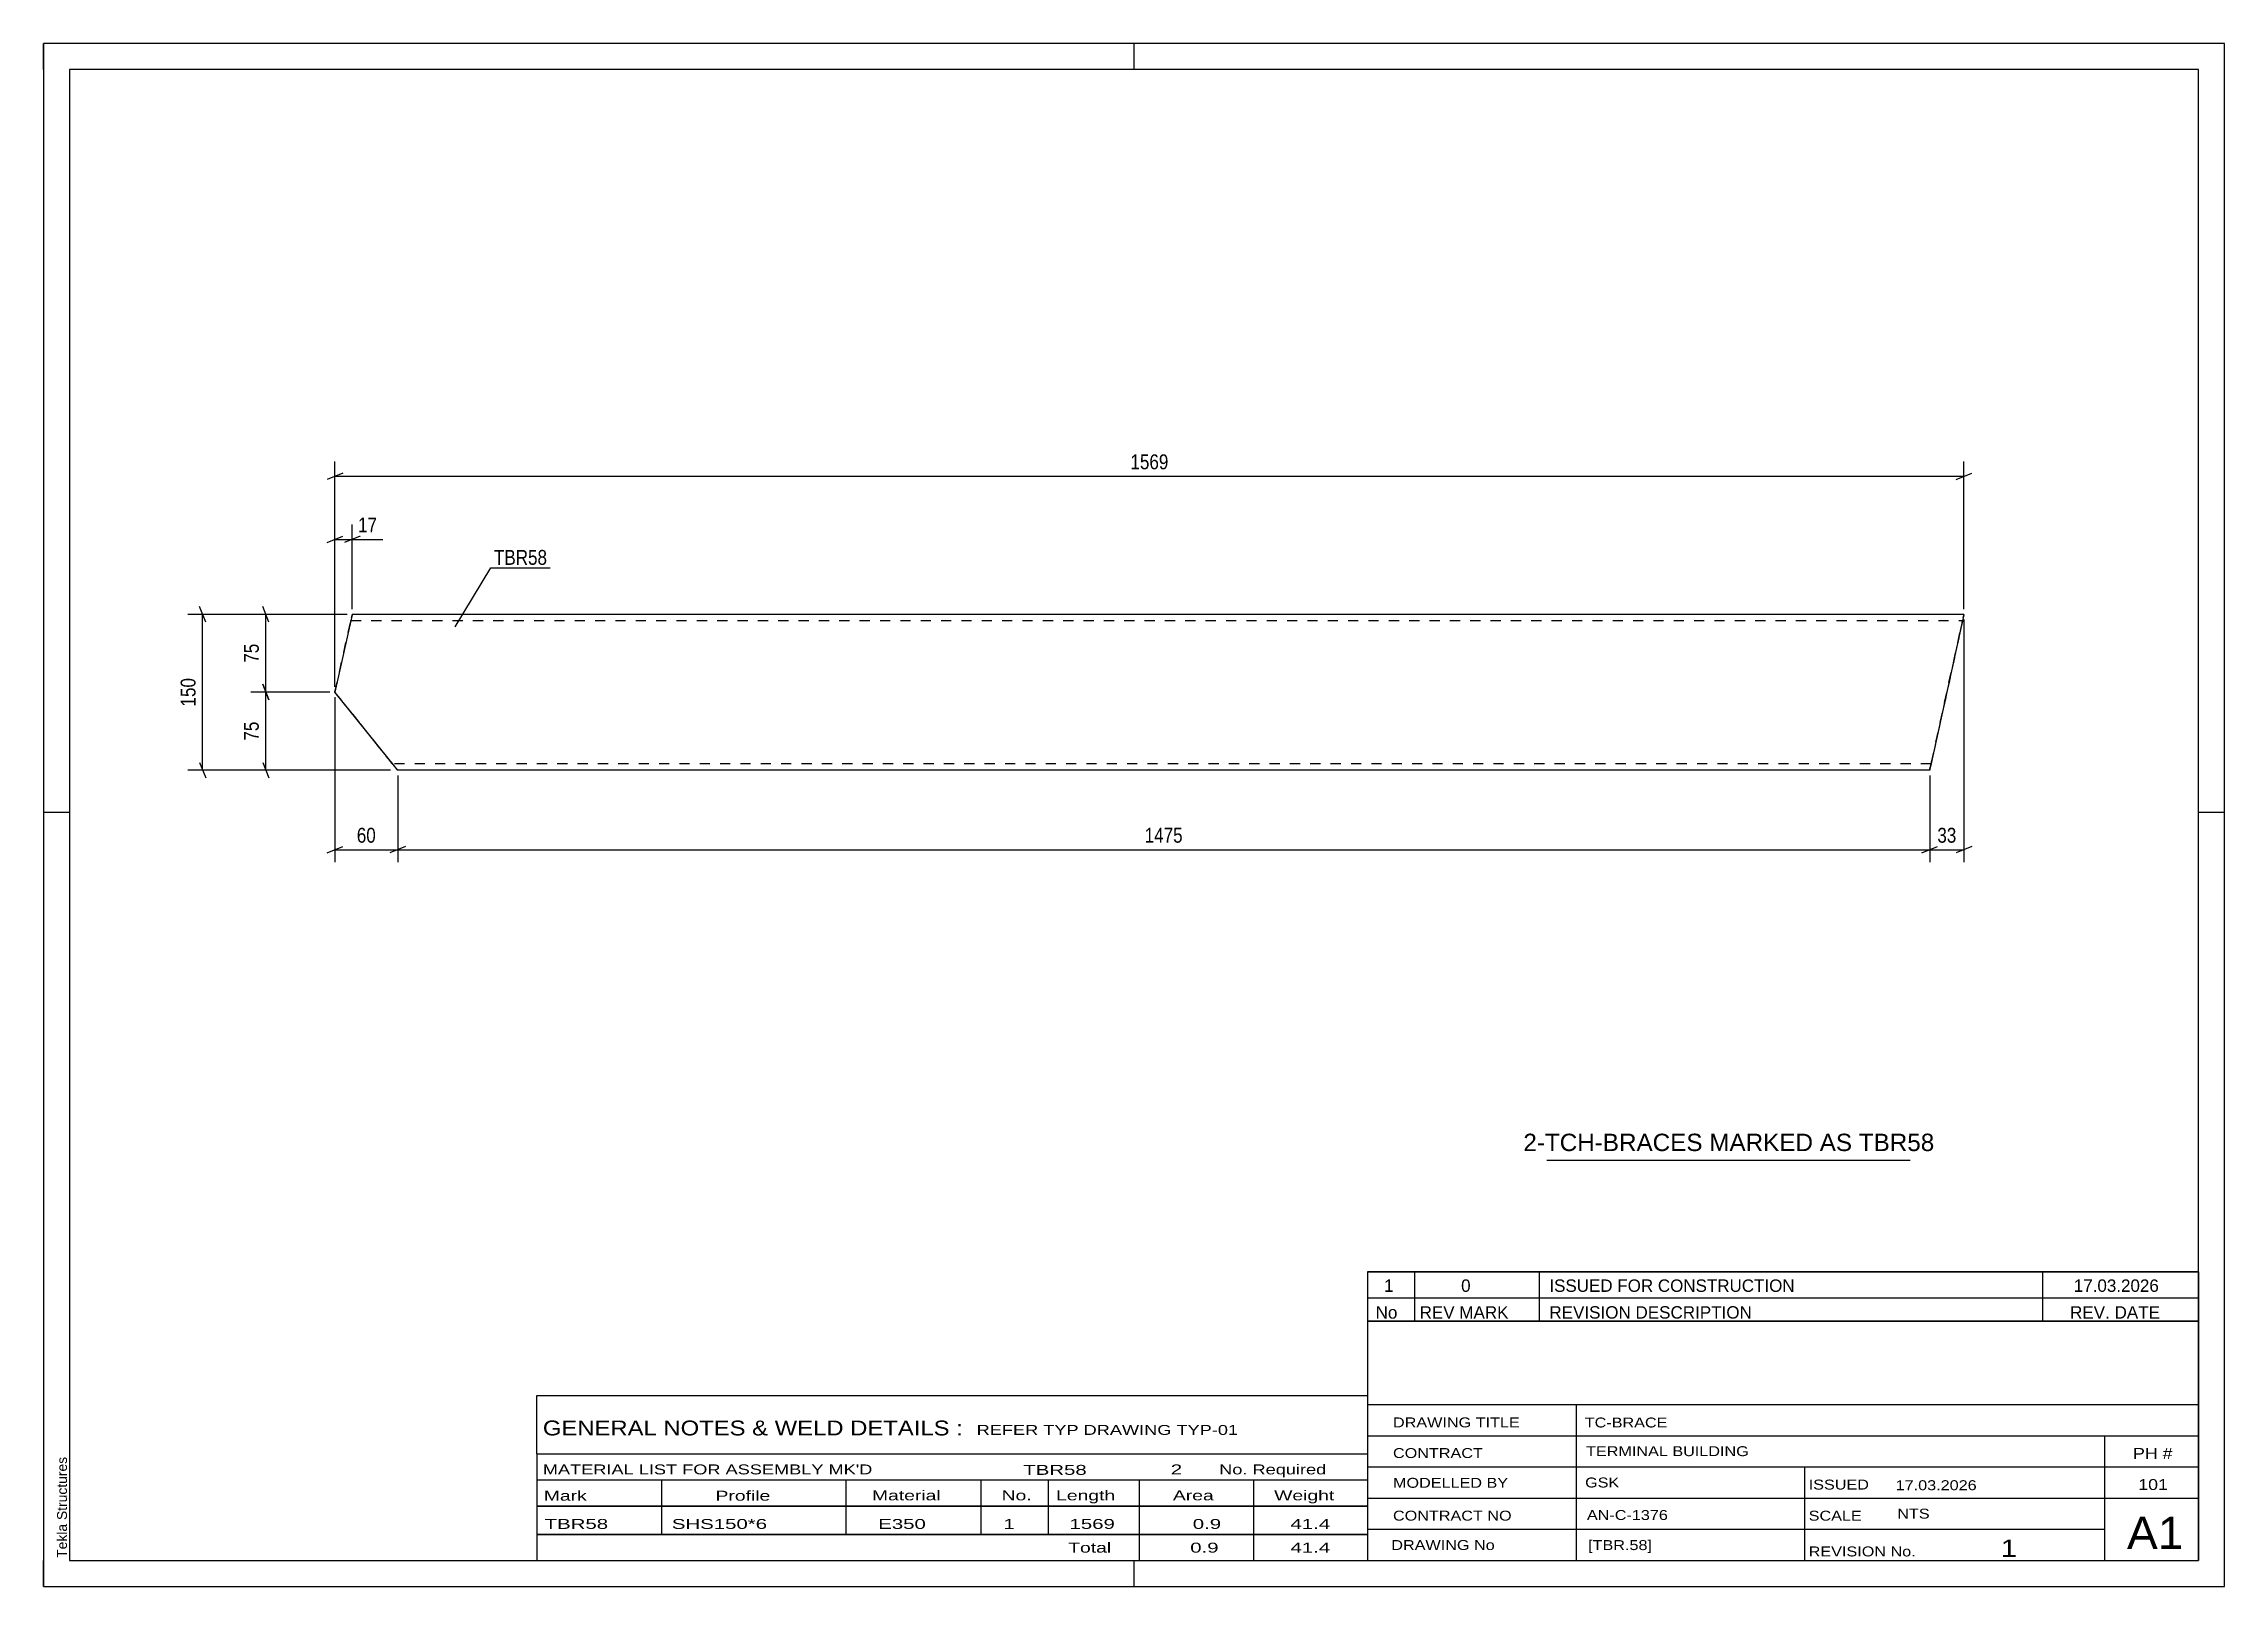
# Model space of a CAD drawing. Header units: millimetres. Extents: x 0 to 420, y 0 to 297.
import ezdxf

# ---------------------------------------------------------------- set-up
doc = ezdxf.new("R2010")
doc.units = ezdxf.units.MM
doc.linetypes.add('DXK_LINE_DOT2', pattern=[3.9198, 1.9599, -1.9599])
doc.styles.add('Arial', font='ARIAL.TTF', dxfattribs={"height": 0.2})
doc.styles.add('Arial Narrow', font='ARIALN.TTF', dxfattribs={"height": 0.2})

# ---------------------------------------------------------------- blocks, each defined once
blk = doc.blocks.new('Unknown-580739231-1161')
at = {"color": 5, "linetype": 'Continuous'}
for p, q in [((420, 297), (0, 297)), ((0, 297), (0, 0)), ((0, 292), (0, 297)), ((210, 292), (210, 297)), ((420, 0), (420, 297)), ((415, 292), (5, 292)), ((5, 292), (5, 5)), ((415, 5), (415, 292)), ((5, 149), (0, 149)), ((420, 149), (415, 149)), ((0, 0), (0, 5)), ((5, 5), (415, 5)), ((210, 0), (210, 5)), ((0, 0), (420, 0))]:
    blk.add_line(p, q, dxfattribs=at)
at = {"color": 174, "linetype": 'Continuous', "style": 'Arial'}
blk.add_text('Tekla Structures', height=1.9102, rotation=90, dxfattribs=at).set_placement((4.5, 5.5))
blk = doc.blocks.new('Part-580739231-1270 - 1252')
at = {"color": 2, "linetype": 'Continuous'}
for p, q in [((59.28, 186.43), (56.11, 172.16)), ((59.28, 186.43), (59.4, 186.95)), ((59.4, 186.95), (59.44, 187.13)), ((59.44, 187.13), (59.44, 187.13)), ((369.85, 187.13), (59.44, 187.13)), ((369.52, 185.65), (363.4, 157.83)), ((369.69, 186.43), (369.52, 185.65)), ((369.81, 186.95), (369.69, 186.43)), ((369.85, 187.13), (369.81, 186.95)), ((369.85, 187.13), (369.85, 187.13)), ((67.63, 157.83), (56.11, 172.16)), ((56.11, 172.16), (56.11, 172.16)), ((68.04, 157.31), (67.63, 157.83)), ((68.19, 157.13), (68.04, 157.31)), ((68.19, 157.13), (68.19, 157.13)), ((363.24, 157.13), (68.19, 157.13)), ((363.28, 157.31), (363.24, 157.13)), ((363.24, 157.13), (363.24, 157.13)), ((363.4, 157.83), (363.28, 157.31))]:
    blk.add_line(p, q, dxfattribs=at)
at = {"color": 7, "linetype": 'DXK_LINE_DOT2'}
for p, q in [((56.11, 172.16), (59.28, 186.43)), ((56.11, 172.16), (59.17, 185.93)), ((56.11, 172.16), (59.15, 185.84)), ((59.15, 185.84), (59.17, 185.93)), ((59.17, 185.93), (369.58, 185.93)), ((59.4, 186.95), (59.28, 186.43)), ((59.44, 187.13), (59.4, 186.95)), ((369.56, 185.84), (363.51, 158.33)), ((369.69, 186.43), (363.53, 158.42)), ((363.59, 158.68), (369.58, 185.93)), ((369.56, 185.84), (369.58, 185.93)), ((369.58, 185.93), (369.58, 185.93)), ((369.69, 186.43), (369.81, 186.95)), ((369.81, 186.95), (369.85, 187.13)), ((67.23, 158.33), (56.11, 172.16)), ((68.19, 157.13), (56.11, 172.16)), ((67.15, 158.42), (56.11, 172.16)), ((56.11, 172.16), (56.11, 172.16)), ((67.23, 158.33), (67.15, 158.42)), ((363.51, 158.33), (67.23, 158.33)), ((363.24, 157.13), (363.28, 157.31)), ((363.28, 157.31), (363.53, 158.42)), ((363.51, 158.33), (363.53, 158.42)), ((363.53, 158.42), (363.59, 158.68))]:
    blk.add_line(p, q, dxfattribs=at)
blk = doc.blocks.new('StraightDimension-580739231-1370 - 1252')
at = {"color": 7, "linetype": 'Continuous'}
for p, q in [((43.39, 170.66), (42.19, 173.66)), ((55.11, 172.16), (39.94, 172.16)), ((42.79, 157.13), (42.79, 172.16)), ((66.79, 157.13), (39.94, 157.13)), ((42.19, 158.63), (43.39, 155.63))]:
    blk.add_line(p, q, dxfattribs=at)
at = {"color": 0}
blk.add_wipeout([(42.04, 167.07), (37.84, 167.07), (37.84, 162.22), (42.04, 162.22)], dxfattribs=at)
at = {"color": 3, "style": 'Arial Narrow'}
blk.add_text('75', height=2.863, rotation=90.0002, dxfattribs=at).set_placement((41.44, 162.82))
blk = doc.blocks.new('StraightDimension-580739231-1273 - 1252')
at = {"color": 7, "linetype": 'Continuous'}
for p, q in [((57.61, 214.31), (54.61, 213.11)), ((56.11, 173.16), (56.11, 216.56)), ((368.35, 213.11), (371.35, 214.31)), ((369.85, 188.13), (369.85, 216.56)), ((56.11, 213.71), (369.85, 213.71))]:
    blk.add_line(p, q, dxfattribs=at)
at = {"color": 0}
blk.add_wipeout([(217.23, 214.46), (217.23, 218.66), (208.72, 218.66), (208.72, 214.46)], dxfattribs=at)
at = {"color": 3, "style": 'Arial Narrow'}
blk.add_text('1569', height=2.863, dxfattribs=at).set_placement((209.32, 215.06))
blk = doc.blocks.new('StraightDimension-580739231-2278 - 1252')
at = {"color": 7, "linetype": 'Continuous'}
for p, q in [((369.85, 186.13), (369.85, 139.42)), ((363.24, 156.13), (363.24, 139.42)), ((361.74, 141.22), (364.74, 142.42)), ((363.24, 141.82), (369.85, 141.82)), ((371.35, 142.42), (368.35, 141.22))]:
    blk.add_line(p, q, dxfattribs=at)
at = {"color": 0}
blk.add_wipeout([(368.97, 142.57), (368.97, 146.77), (364.12, 146.77), (364.12, 142.57)], dxfattribs=at)
at = {"color": 3, "style": 'Arial Narrow'}
blk.add_text('33', height=2.863, dxfattribs=at).set_placement((364.72, 143.17))
blk = doc.blocks.new('StraightDimension-580739231-1401 - 1252')
at = {"color": 7, "linetype": 'Continuous'}
for p, q in [((58.44, 187.13), (27.76, 187.13)), ((31.21, 185.63), (30.01, 188.63)), ((30.61, 157.13), (30.61, 187.13)), ((66.17, 157.13), (27.76, 157.13)), ((30.01, 158.63), (31.21, 155.63))]:
    blk.add_line(p, q, dxfattribs=at)
at = {"color": 0}
blk.add_wipeout([(29.86, 175.47), (25.66, 175.47), (25.66, 168.79), (29.86, 168.79)], dxfattribs=at)
at = {"color": 3, "style": 'Arial Narrow'}
blk.add_text('150', height=2.863, rotation=90.0002, dxfattribs=at).set_placement((29.26, 169.39))
blk = doc.blocks.new('StraightDimension-580739231-1369 - 1252')
at = {"color": 7, "linetype": 'Continuous'}
for p, q in [((58.44, 187.13), (39.94, 187.13)), ((43.39, 185.63), (42.19, 188.63)), ((42.79, 172.16), (42.79, 187.13)), ((42.19, 173.66), (43.39, 170.66)), ((55.11, 172.16), (39.94, 172.16))]:
    blk.add_line(p, q, dxfattribs=at)
at = {"color": 0}
blk.add_wipeout([(42.04, 182.07), (37.84, 182.07), (37.84, 177.22), (42.04, 177.22)], dxfattribs=at)
at = {"color": 3, "style": 'Arial Narrow'}
blk.add_text('75', height=2.863, rotation=90.0002, dxfattribs=at).set_placement((41.44, 177.82))
blk = doc.blocks.new('StraightDimension-580739231-1477 - 1252')
at = {"color": 7, "linetype": 'Continuous'}
for p, q in [((54.61, 200.95), (57.61, 202.15)), ((56.11, 173.16), (56.11, 204.4)), ((60.94, 202.15), (57.94, 200.95)), ((59.44, 188.13), (59.44, 204.4)), ((56.11, 201.55), (59.44, 201.55))]:
    blk.add_line(p, q, dxfattribs=at)
at = {"color": 0}
blk.add_wipeout([(64.82, 202.3), (64.82, 206.5), (59.96, 206.5), (59.96, 202.3)], dxfattribs=at)
at = {"color": 7, "linetype": 'Continuous'}
blk.add_line((59.44, 201.55), (65.35, 201.55), dxfattribs=at)
blk.add_line((59.44, 201.55), (65.35, 201.55), dxfattribs=at)
at = {"color": 3, "style": 'Arial Narrow'}
blk.add_text('17', height=2.863, dxfattribs=at).set_placement((60.56, 202.9))
blk = doc.blocks.new('StraightDimension-580739231-2279 - 1252')
at = {"color": 7, "linetype": 'Continuous'}
for p, q in [((68.19, 156.13), (68.19, 139.42)), ((363.24, 156.13), (363.24, 139.42)), ((69.69, 142.42), (66.69, 141.22)), ((68.19, 141.82), (363.24, 141.82)), ((361.74, 141.22), (364.74, 142.42))]:
    blk.add_line(p, q, dxfattribs=at)
at = {"color": 0}
blk.add_wipeout([(219.97, 142.57), (219.97, 146.77), (211.46, 146.77), (211.46, 142.57)], dxfattribs=at)
at = {"color": 3, "style": 'Arial Narrow'}
blk.add_text('1475', height=2.863, dxfattribs=at).set_placement((212.06, 143.17))
blk = doc.blocks.new('StraightDimension-580739231-2280 - 1252')
at = {"color": 7, "linetype": 'Continuous'}
for p, q in [((56.11, 171.16), (56.11, 139.42)), ((68.19, 156.13), (68.19, 139.42)), ((54.61, 141.22), (57.61, 142.42)), ((56.11, 141.82), (68.19, 141.82)), ((69.69, 142.42), (66.69, 141.22))]:
    blk.add_line(p, q, dxfattribs=at)
at = {"color": 0}
blk.add_wipeout([(64.58, 142.57), (64.58, 146.77), (59.72, 146.77), (59.72, 142.57)], dxfattribs=at)
at = {"color": 3, "style": 'Arial Narrow'}
blk.add_text('60', height=2.863, dxfattribs=at).set_placement((60.32, 143.17))
blk = doc.blocks.new('Unknown-580739231-2394')
at = {"color": 7, "linetype": 'Continuous'}
for p, q in [((255, 51.05), (255, 5)), ((255, 51.05), (415, 51.05)), ((415, 51), (415, 5)), ((255, 35), (415, 35)), ((295.14, 35), (295.14, 5)), ((255, 29), (415, 29)), ((397, 5.05), (397, 29.05)), ((255, 23), (415, 23)), ((339.14, 23), (339.14, 5)), ((255, 17), (415, 17)), ((255, 11), (397, 11)), ((255, 5), (415, 5))]:
    blk.add_line(p, q, dxfattribs=at)
at = {"color": 7, "style": 'Arial Narrow'}
for s, height, width, p in [('DRAWING TITLE', 1.9089, 1.425378, (259.88, 30.61)), ('TC-BRACE', 1.909, 1.425378, (296.81, 30.59)), ('CONTRACT', 1.909, 1.425378, (259.88, 24.71)), ('TERMINAL BUILDING', 1.9089, 1.425378, (297.06, 25.07)), ('MODELLED BY', 1.9089, 1.425378, (259.88, 18.98)), ('GSK', 1.909, 1.425378, (296.88, 19.04)), ('ISSUED', 1.909, 1.425378, (339.94, 18.64)), ('17.03.2026', 1.909, 1.425378, (356.69, 18.52)), ('CONTRACT NO', 1.9089, 1.425378, (259.88, 12.66)), ('AN-C-1376', 1.909, 1.425378, (297.23, 12.78)), ('SCALE', 1.909, 1.425378, (339.94, 12.65)), ('A1', 6.204, 1.25, (401.24, 7.2)), ('DRAWING No', 1.909, 1.425378, (259.56, 7)), ('[TBR.58]', 1.909, 1.425378, (297.46, 6.99)), ('1', 3.34, 1.5, (376.91, 5.68)), ('REVISION No.', 1.9089, 1.425378, (339.94, 5.77))]:
    blk.add_text(s, height=height, dxfattribs=dict(at, width=width)).set_placement(p)
at = {"color": 7, "linetype": 'Continuous', "style": 'Arial Narrow'}
for s, height, width, p in [('PH #', 2.1, 1.42538, (402.4, 24.55)), ('101', 2.1, 1.42538, (403.41, 18.55)), ('NTS', 1.909, 1.425378, (357, 13.05))]:
    blk.add_text(s, height=height, dxfattribs=dict(at, width=width)).set_placement(p)
blk = doc.blocks.new('Unknown-580739231-2395')
at = {"color": 7, "linetype": 'Continuous'}
for p, q in [((255, 60.55), (415, 60.55)), ((415, 60.55), (255, 60.55)), ((255, 60.55), (255, 55.55)), ((264, 60.55), (264, 55.55)), ((288, 60.55), (288, 55.55)), ((385, 60.55), (385, 55.55)), ((415, 60.55), (415, 55.55)), ((255, 55.55), (415, 55.55)), ((255, 55.55), (255, 51.05)), ((255, 55.55), (415, 55.55)), ((264, 55.55), (264, 51.05)), ((288, 55.55), (288, 51.05)), ((385, 55.55), (385, 51.05)), ((415, 55.55), (415, 51.05)), ((415, 51.05), (255, 51.05))]:
    blk.add_line(p, q, dxfattribs=at)
at = {"color": 7, "linetype": 'Continuous', "style": 'Arial Narrow'}
for s, height, width, p in [('1', 2.39, 1.196471, (258.16, 56.7)), ('0', 2.39, 1.196471, (273, 56.7)), ('ISSUED FOR CONSTRUCTION', 2.3861, 1.196471, (290, 56.7)), ('17.03.2026', 2.386, 1.196471, (391, 56.7)), ('No', 2.386, 1.2, (256.54, 51.55)), ('REV MARK', 2.386, 1.2, (265, 51.55)), ('REVISION DESCRIPTION', 2.3861, 1.2, (290, 51.55)), ('REV. DATE', 2.386, 1.2, (390.28, 51.55))]:
    blk.add_text(s, height=height, dxfattribs=dict(at, width=width)).set_placement(p)
blk = doc.blocks.new('Unknown-580739231-2396')
at = {"color": 7, "linetype": 'Continuous'}
for p, q in [((95, 36.75), (255, 36.75)), ((95, 25.5), (95, 36.75)), ((255, 36.75), (255, 25.5)), ((95, 25.5), (255, 25.5)), ((95, 25.5), (95, 20.5)), ((255, 25.5), (255, 20.5)), ((95, 20.5), (255, 20.5)), ((95, 20.5), (95, 15.5)), ((119, 20.5), (119, 15.5)), ((154.5, 20.5), (154.5, 15.5)), ((180.5, 20.5), (180.5, 15.5)), ((193.5, 20.5), (193.5, 15.5)), ((211, 20.5), (211, 15.5)), ((233, 20.5), (233, 15.5)), ((255, 20.5), (255, 15.5)), ((95, 15.5), (255, 15.5)), ((95, 15.45), (95, 10.05)), ((95, 15.45), (255, 15.45)), ((119, 15.5), (119, 10)), ((154.5, 15.5), (154.5, 10)), ((180.5, 15.5), (180.5, 10)), ((193.5, 15.5), (193.5, 10)), ((211, 15.5), (211, 10)), ((233, 15.5), (233, 10)), ((255, 15.45), (255, 10.05)), ((95, 10.05), (255, 10.05)), ((95, 10), (255, 10)), ((95, 10), (95, 5)), ((211, 10), (211, 5)), ((233, 10), (233, 5)), ((255, 10), (255, 5)), ((95, 5), (255, 5))]:
    blk.add_line(p, q, dxfattribs=at)
at = {"color": 7, "style": 'Arial Narrow'}
for s, height, width, p in [('GENERAL NOTES & WELD DETAILS :', 2.8633, 1.4, (96.15, 29.06)), ('REFER TYP DRAWING TYP-01', 1.9089, 1.6, (179.7, 29.16)), ("MATERIAL LIST FOR ASSEMBLY MK'D", 1.9089, 1.6, (96.15, 21.56)), ('TBR58', 1.909, 1.794707, (188.68, 21.47)), ('2', 1.91, 1.794707, (217.08, 21.56)), ('No. Required', 1.9089, 1.6, (226.41, 21.56)), ('Mark', 1.909, 1.7, (96.34, 16.5)), ('Profile', 1.909, 1.7, (129.41, 16.5)), ('Material', 1.909, 1.7, (159.54, 16.56)), ('No.', 1.909, 1.7, (184.5, 16.56)), ('Length', 1.909, 1.7, (195, 16.56)), ('Area', 1.909, 1.7, (217.5, 16.56)), ('Weight', 1.909, 1.7, (237, 16.56))]:
    blk.add_text(s, height=height, dxfattribs=dict(at, width=width)).set_placement(p)
at = {"color": 7, "linetype": 'Continuous', "style": 'Arial Narrow'}
for s, height, width, p in [('TBR58', 1.909, 1.794707, (96.5, 11.06)), ('SHS150*6', 1.909, 1.794707, (121, 11.06)), ('E350', 1.909, 1.794707, (160.74, 11.06)), ('1', 1.91, 1.794707, (184.86, 11.06)), ('1569', 1.909, 1.794707, (197.58, 11.06)), ('0.9', 1.909, 1.794707, (221.32, 11.06)), ('41.4', 1.909, 1.794707, (240.14, 11.06)), ('Total', 1.909, 1.7, (197.33, 6.5)), ('0.9', 1.909, 1.794707, (220.83, 6.5)), ('41.4', 1.909, 1.794707, (240.14, 6.5))]:
    blk.add_text(s, height=height, dxfattribs=dict(at, width=width)).set_placement(p)
blk = doc.blocks.new('Unknown-580739231-2397')
at = {"color": 7, "linetype": 'Continuous'}
blk.add_line((289.5, 82.05), (359.5, 82.05), dxfattribs=at)
at = {"color": 7, "style": 'Arial'}
blk.add_text('2-TCH-BRACES MARKED AS TBR58', height=3.3428, dxfattribs=at).set_placement((284.99, 83.8))
blk = doc.blocks.new('Mark-580739231-1265 - 1252')
at = {"color": 0}
blk.add_wipeout([(96.97, 196.66), (96.97, 199.66), (86.74, 199.66), (86.74, 196.66)], dxfattribs=at)
blk.add_wipeout([(96.97, 196.66), (96.97, 199.66), (86.74, 199.66), (86.74, 196.66)], dxfattribs=at)
at = {"color": 30, "linetype": 'Continuous'}
for p, q in [((79.28, 184.72), (86.14, 196.06)), ((86.14, 196.06), (97.57, 196.06))]:
    blk.add_line(p, q, dxfattribs=at)
at = {"color": 3, "style": 'Arial Narrow'}
blk.add_text('TBR58', height=2.863, dxfattribs=at).set_placement((86.74, 196.66))

msp = doc.modelspace()

# ---------------------------------------------------------------- block references
for name in ['Unknown-580739231-1161', 'Part-580739231-1270 - 1252', 'Unknown-580739231-2397', 'Unknown-580739231-2395', 'Unknown-580739231-2394', 'Unknown-580739231-2396']:
    msp.add_blockref(name, (0, 0))

# ---------------------------------------------------------------- next in the draw order: block references
msp.add_blockref('StraightDimension-580739231-1370 - 1252', (0, 0))

# ---------------------------------------------------------------- next in the draw order: block references
msp.add_blockref('StraightDimension-580739231-1273 - 1252', (0, 0))

# ---------------------------------------------------------------- next in the draw order: block references
for name in ['Mark-580739231-1265 - 1252', 'StraightDimension-580739231-1401 - 1252', 'StraightDimension-580739231-2278 - 1252']:
    msp.add_blockref(name, (0, 0))

# ---------------------------------------------------------------- next in the draw order: block references
for name in ['StraightDimension-580739231-1369 - 1252', 'StraightDimension-580739231-2279 - 1252']:
    msp.add_blockref(name, (0, 0))

# ---------------------------------------------------------------- next in the draw order: block references
msp.add_blockref('StraightDimension-580739231-1477 - 1252', (0, 0))

# ---------------------------------------------------------------- next in the draw order: block references
msp.add_blockref('StraightDimension-580739231-2280 - 1252', (0, 0))

doc.saveas('drawing.dxf')
